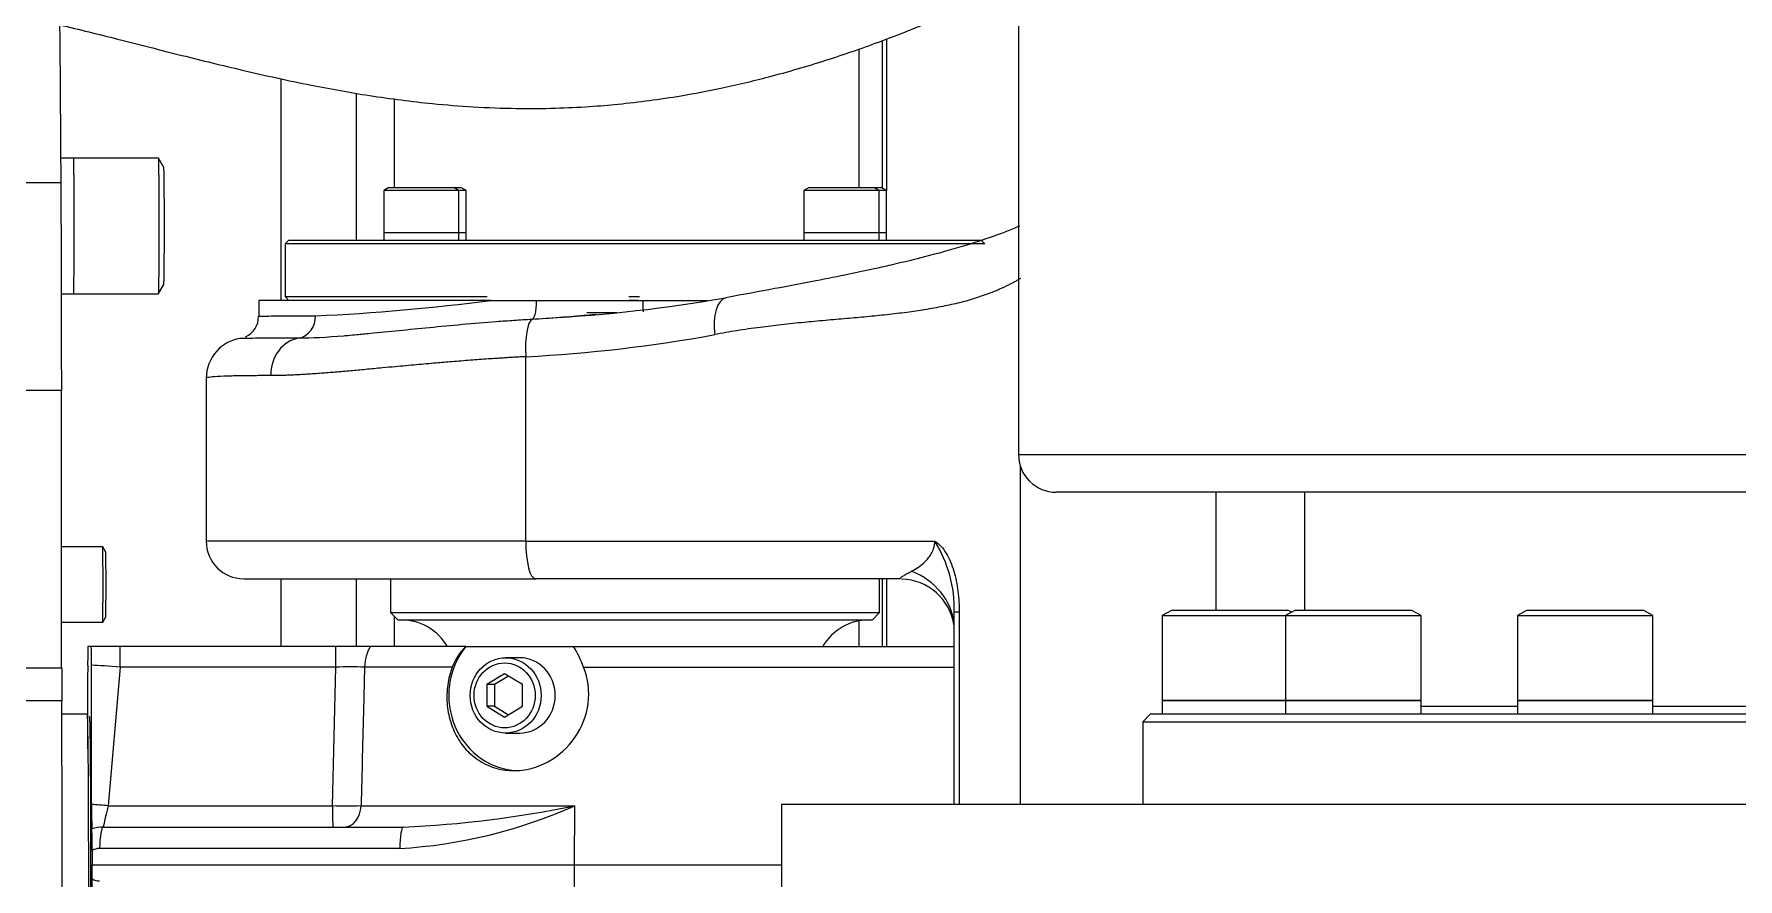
# Model space of a CAD drawing. Header units: millimetres. Extents: x 10462777 to 22643323, y 453826 to 1389191.
# Drawn here: x 11279727.8 to 11279957.9, y 583624.5 to 583738.6 of the extents above; entities that cross this region are included whole.
import ezdxf

# ---------------------------------------------------------------- set-up
doc = ezdxf.new("R2010")
doc.units = ezdxf.units.MM
doc.header["$LTSCALE"] = 200
doc.header["$MEASUREMENT"] = 0
doc.linetypes.add('CENTER2', pattern=[1.125, 0.75, -0.125, 0.125, -0.125])
doc.linetypes.add('PHANTOM', pattern=[2.5, 1.25, -0.25, 0.25, -0.25, 0.25, -0.25])
doc.layers.get('0').update_dxf_attribs({"linetype": 'CONTINUOUS'})
for name, color, linetype in [('$DDT_AUDIT_GENERATED_(1626)', 7, 'CONTINUOUS'), ('$DDT_AUDIT_GENERATED_(276)', 7, 'CONTINUOUS'), ('A290-7324-X328', 7, 'CONTINUOUS'), ('A290-7324-X343', 7, 'CONTINUOUS'), ('A290-7329-X301', 7, 'CONTINUOUS'), ('A290-7329-X315', 7, 'CONTINUOUS'), ('A290-7329-X381', 7, 'CONTINUOUS'), ('A290-7329-X401', 7, 'CONTINUOUS'), ('LIBRL_A6-BA-12X6', 7, 'CONTINUOUS'), ('LIBRL_A6-BA-6X16', 7, 'CONTINUOUS'), ('LIBRL_A6-BA-6X20', 7, 'CONTINUOUS'), ('LIBRL_A97L-0001-', 7, 'CONTINUOUS')]:
    doc.layers.add(name, color=color, linetype=linetype)
doc.layers.add('LAYOUT', color=8, linetype='CONTINUOUS', lineweight=25)

# ---------------------------------------------------------------- blocks, each defined once
blk = doc.blocks.new('A$C7DA30AB0')
at = {"layer": '$DDT_AUDIT_GENERATED_(1626)', "color": 7, "linetype": 'Continuous', "ltscale": 25.4}
blk.add_open_spline([(3046.91, 3331.41, 0), (3049.55, 3330.78, 0), (3055.13, 3329.39, 0), (3063.3, 3327.3, 0), (3071.96, 3325.17, 0), (3080.34, 3323.31, 0), (3088.89, 3321.78, 0), (3096.19, 3320.83, 0), (3102.81, 3320.3, 0), (3108.35, 3320.09, 0), (3113.6, 3320.13, 0), (3118.18, 3320.35, 0), (3122.41, 3320.7, 0), (3126.53, 3321.18, 0), (3131.14, 3321.87, 0), (3136.51, 3322.89, 0), (3143.02, 3324.43, 0), (3150.13, 3326.5, 0), (3157.76, 3329.13, 0), (3164.03, 3331.63, 0), (3167.89, 3333.31, 0), (3169.07, 3333.84, 0)], degree=3, knots=[0.7393422, 0.7393422, 0.7393422, 0.7393422, 0.7528602, 0.768359, 0.7832479, 0.8003746, 0.8148028, 0.8301494, 0.8399537, 0.8502591, 0.8595282, 0.8675173, 0.8741833, 0.8814312, 0.8888278, 0.8979849, 0.9090039, 0.9220299, 0.9340342, 0.9476028, 0.9536087, 0.9536087, 0.9536087, 0.9536087], dxfattribs=at)
at = {"layer": '$DDT_AUDIT_GENERATED_(276)', "color": 7, "linetype": 'Continuous', "ltscale": 25.4}
for p, q in [((3214.96, 3268.3, 0), (3214.96, 3252.35, 0)), ((3243.71, 3239.35, 0), (3230.7, 3239.35, 0)), ((3285.88, 3239.35, 0), (3262, 3239.35, 0)), ((3194.14, 3238.33, 0), (3193.12, 3237.31, 0)), ((3193.12, 3237.31, 0), (3461.1, 3237.31, 0)), ((3193.12, 3237.31, 0), (3193.12, 3226.14, 0)), ((3195.76, 3238.33, 0), (3194.14, 3238.33, 0)), ((3460.93, 3238.33, 0), (3196.97, 3238.33, 0))]:
    blk.add_line(p, q, dxfattribs=at)
at = {"layer": 'A290-7324-X328', "color": 7, "linetype": 'Continuous', "ltscale": 25.4}
for p, q in [((3100.08, 3309.45, 0), (3101.07, 3309.45, 0)), ((3101.78, 3309.04, 0), (3100.79, 3309.04, 0)), ((3101.78, 3309.04, 0), (3101.07, 3309.45, 0)), ((3101.78, 3303.35, 0), (3101.78, 3309.04, 0)), ((3156.83, 3309.45, 0), (3157.82, 3309.45, 0)), ((3158.52, 3309.04, 0), (3157.53, 3309.04, 0)), ((3158.52, 3309.04, 0), (3157.82, 3309.45, 0)), ((3158.52, 3303.35, 0), (3158.52, 3309.04, 0)), ((3101.78, 3303.35, 0), (3100.79, 3303.35, 0)), ((3101.78, 3303.35, 0), (3100.79, 3303.35, 0)), ((3101.78, 3302.34, 0), (3101.78, 3303.35, 0)), ((3158.52, 3303.35, 0), (3157.53, 3303.35, 0)), ((3158.52, 3303.35, 0), (3157.53, 3303.35, 0)), ((3158.52, 3302.34, 0), (3158.52, 3303.35, 0))]:
    blk.add_line(p, q, dxfattribs=at)
at = {"layer": 'A290-7324-X343', "color": 7, "linetype": 'Continuous', "ltscale": 25.4}
for p, q in [((3147.37, 3303.35, 0), (3147.37, 3302.34, 0)), ((3157.53, 3303.35, 0), (3147.37, 3303.35, 0)), ((3157.53, 3302.34, 0), (3157.53, 3303.35, 0))]:
    blk.add_line(p, q, dxfattribs=at)
at = {"layer": 'A290-7329-X301', "color": 7, "linetype": 'Continuous', "ltscale": 25.4}
for p, q in [((3157.96, 3329.29, 0), (3157.96, 3309.37, 0)), ((3158.52, 3329.51, 0), (3158.52, 3309.05, 0)), ((3154.81, 3309.45, 0), (3154.81, 3328.18, 0)), ((3076.79, 3294.21, 0), (3076.79, 3324.16, 0)), ((3086.95, 3302.34, 0), (3086.95, 3322.19, 0)), ((3092.03, 3321.45, 0), (3092.03, 3309.45, 0)), ((3076.79, 3247.47, 0), (3076.79, 3256.62, 0)), ((3086.95, 3247.47, 0), (3086.95, 3256.62, 0)), ((3157.96, 3256.62, 0), (3157.96, 3247.47, 0)), ((3158.52, 3256.62, 0), (3158.52, 3247.47, 0)), ((3092.03, 3251.57, 0), (3092.03, 3247.47, 0)), ((3154.81, 3247.47, 0), (3154.81, 3250.92, 0))]:
    blk.add_line(p, q, dxfattribs=at)
at = {"layer": 'A290-7329-X315', "color": 7, "linetype": 'Continuous', "ltscale": 25.4}
for p, q in [((3176.36, 3353.65, 0), (3176.36, 3273.37, 0)), ((3073.77, 3294.21, 0), (3073.77, 3292.07, 0)), ((3105.11, 3294.21, 0), (3073.77, 3294.21, 0)), ((3105.11, 3294.21, 0), (3111.22, 3294.21, 0)), ((3111.22, 3294.21, 0), (3125.63, 3294.21, 0)), ((3125.63, 3294.21, 0), (3134.36, 3294.21, 0)), ((3109.81, 3261.7, 0), (3109.81, 3286.61, 0)), ((3066.66, 3283.7, 0), (3066.66, 3261.7, 0)), ((3176.36, 3273.38, 0), (3508.87, 3273.38, 0)), ((3176.63, 3226.14, 0), (3176.63, 3271.96, 0)), ((3503.81, 3268.3, 0), (3181.44, 3268.3, 0)), ((3203.02, 3252.35, 0), (3203.02, 3268.3, 0)), ((3109.81, 3261.7, 0), (3066.66, 3261.7, 0)), ((3109.81, 3261.7, 0), (3165.05, 3261.7, 0)), ((3071.74, 3256.62, 0), (3111.11, 3256.62, 0)), ((3160.42, 3256.62, 0), (3111.11, 3256.62, 0)), ((3168.35, 3252.09, 0), (3167.68, 3252.09, 0)), ((3167.68, 3226.14, 0), (3167.68, 3252.09, 0)), ((3168.35, 3252.09, 0), (3168.35, 3226.14, 0))]:
    blk.add_line(p, q, dxfattribs=at)
for centre, radius, start, end in [((3102.15, 3491.32, 0), 199.78, 272.9887, 279.9969), ((3067.65, 3582.75, 0), 290.96, 272.7118, 277.3973), ((3070.87, 3291.93, 0), 2.85, 292.4788, 2.7471), ((3078.5, 3291.94, 0), 2.92, 282.8589, 3.4602), ((3072.09, 3283.71, 0), 5.42, 96.7653, 180.0586), ((3099.55, 3485.66, 0), 199.32, 272.9525, 280.3488), ((3181.44, 3273.39, 0), 5.09, 180.0564, 270.0708), ((3071.74, 3261.7, 0), 5.08, 180, 270), ((3150.43, 3252.53, 0), 17.25, 358.5462, 32.1128), ((3160.33, 3249.16, 0), 7.43, 8.6201, 88.1811)]:
    blk.add_arc(centre, radius, start, end, dxfattribs=at)
for centre, major_axis, ratio, start_param, end_param in [((3137.81, 3289.58, 0), (0.92, -5), 0.477189, 3.164369, 4.624262), ((3111.11, 3286.61, 0), (-0.3, 5.07), 0.254493, 0.110131, 1.555841), ((3079.69, 3284.05, 0), (0, 5.08), 0.849507, 0.125328, 1.570796), ((3111.11, 3261.7, 0), (0, -5.08), 0.254904, 4.712389, 6.283185), ((3157.59, 3249.53, 0), (-10.15, -0.33), 0.879035, 3.226909, 4.243147)]:
    blk.add_ellipse(centre, major_axis=major_axis, ratio=ratio, start_param=start_param, end_param=end_param, dxfattribs=at)
for points, knots in [([(3176.47, 3304.22, 0), (3175.91, 3303.98, 0), (3173.69, 3303.06, 0), (3169.4, 3301.63, 0), (3164.19, 3300.18, 0), (3160.08, 3299.18, 0), (3156.64, 3298.41, 0), (3153.15, 3297.66, 0), (3148.7, 3296.78, 0), (3143.04, 3295.71, 0), (3139.26, 3295.02, 0), (3136.83, 3294.57, 0)], [0.1313675, 0.1313675, 0.1313675, 0.1313675, 0.1844084, 0.3377351, 0.4598643, 0.5510933, 0.6061189, 0.6752903, 0.764166, 0.8724232, 1, 1, 1, 1]), ([(3176.63, 3297.17, 0), (3176.5, 3297.09, 0), (3176.23, 3296.94, 0), (3175.82, 3296.71, 0), (3175.41, 3296.49, 0), (3174.98, 3296.27, 0), (3174.55, 3296.06, 0), (3174.11, 3295.85, 0), (3173.66, 3295.65, 0), (3173.2, 3295.46, 0), (3172.22, 3295.07, 0), (3170.65, 3294.51, 0), (3168.45, 3293.89, 0), (3166.12, 3293.37, 0), (3163.74, 3292.94, 0), (3161.21, 3292.57, 0), (3158.61, 3292.26, 0), (3155.88, 3291.99, 0), (3153.13, 3291.75, 0), (3150.75, 3291.54, 0), (3148.83, 3291.37, 0), (3146.84, 3291.18, 0), (3144.42, 3290.93, 0), (3141.89, 3290.63, 0), (3139.89, 3290.35, 0), (3138.34, 3290.12, 0), (3136.83, 3289.86, 0), (3135.84, 3289.68, 0), (3135.35, 3289.58, 0)], [0, 0, 0, 0, 0.013625, 0.02734, 0.041145, 0.055041, 0.069031, 0.083114, 0.097292, 0.111566, 0.125936, 0.18757, 0.251627, 0.312598, 0.377335, 0.436936, 0.503001, 0.565737, 0.628352, 0.690801, 0.723755, 0.753051, 0.818739, 0.876877, 0.909298, 0.940621, 0.970853, 1, 1, 1, 1]), ([(3111.22, 3294.21, 0), (3111.23, 3293.89, 0), (3111.22, 3293.57, 0), (3111.17, 3292.98, 0), (3111.13, 3292.71, 0), (3111.03, 3292.25, 0), (3110.97, 3292.06, 0), (3110.83, 3291.78, 0), (3110.75, 3291.68, 0), (3110.67, 3291.64, 0)], [0, 0, 0, 0, 0.25, 0.25, 0.5, 0.5, 0.75, 0.75, 1, 1, 1, 1]), ([(3119.3, 3292.29, 0), (3118.91, 3292.26, 0), (3118.52, 3292.22, 0), (3116.88, 3292.09, 0), (3115.63, 3291.98, 0), (3113.14, 3291.79, 0), (3111.9, 3291.71, 0), (3110.67, 3291.64, 0)], [0.4221385, 0.4221385, 0.4221385, 0.4221385, 0.5, 0.5, 0.75, 0.75, 1, 1, 1, 1]), ([(3125.63, 3294.21, 0), (3125.63, 3293.91, 0), (3125.63, 3293.64, 0), (3125.64, 3293.18, 0), (3125.64, 3292.99, 0), (3125.65, 3292.77, 0), (3125.66, 3292.71, 0), (3125.66, 3292.67, 0)], [0, 0, 0, 0, 0.25, 0.25, 0.5, 0.5, 0.6576505, 0.6576505, 0.6576505, 0.6576505]), ([(3073.77, 3292.07, 0), (3073.77, 3292.07, 0), (3073.83, 3292.08, 0), (3074.25, 3292.09, 0), (3075.04, 3292.1, 0), (3077.56, 3292.11, 0), (3079.27, 3292.12, 0), (3081.42, 3292.12, 0)], [0.7085548, 0.7085548, 0.7085548, 0.7085548, 0.75, 0.75, 0.875, 0.875, 1, 1, 1, 1]), ([(3110.67, 3291.64, 0), (3110.26, 3291.62, 0), (3109.86, 3291.59, 0), (3109.05, 3291.54, 0), (3108.65, 3291.51, 0), (3107.45, 3291.43, 0), (3106.65, 3291.38, 0), (3104.3, 3291.2, 0), (3102.75, 3291.07, 0), (3098.21, 3290.66, 0), (3095.36, 3290.37, 0), (3091.36, 3289.97, 0), (3090.08, 3289.84, 0), (3088.21, 3289.66, 0), (3087.6, 3289.6, 0), (3086.6, 3289.51, 0), (3086.2, 3289.47, 0), (3085.81, 3289.44, 0)], [0, 0, 0, 0, 0.03125, 0.03125, 0.0625, 0.0625, 0.125, 0.125, 0.25, 0.25, 0.5, 0.5, 0.625, 0.625, 0.6875, 0.6875, 0.729737, 0.729737, 0.729737, 0.729737]), ([(3079.15, 3289.09, 0), (3078.03, 3289.09, 0), (3077.02, 3289.09, 0), (3075.24, 3289.09, 0), (3074.45, 3289.09, 0), (3072.49, 3289.08, 0), (3071.68, 3289.08, 0), (3071.27, 3289.07, 0), (3071.22, 3289.06, 0), (3071.22, 3289.06, 0)], [0, 0, 0, 0, 0.0625, 0.0625, 0.125, 0.125, 0.25, 0.25, 0.2890807, 0.2890807, 0.2890807, 0.2890807]), ([(3085.81, 3289.44, 0), (3085.62, 3289.42, 0), (3085.43, 3289.41, 0), (3082.97, 3289.21, 0), (3080.94, 3289.09, 0), (3079.15, 3289.09, 0)], [0.729737, 0.729737, 0.729737, 0.729737, 0.75, 0.75, 1, 1, 1, 1]), ([(3109.81, 3286.61, 0), (3109.58, 3286.59, 0), (3109.11, 3286.57, 0), (3108.4, 3286.53, 0), (3107.68, 3286.49, 0), (3106.95, 3286.44, 0), (3106.22, 3286.39, 0), (3105.48, 3286.35, 0), (3104.18, 3286.26, 0), (3102.28, 3286.12, 0), (3099.94, 3285.93, 0), (3097.5, 3285.73, 0), (3094.95, 3285.5, 0), (3092.54, 3285.28, 0), (3090.25, 3285.07, 0), (3088.24, 3284.88, 0), (3086.11, 3284.68, 0), (3084.13, 3284.51, 0), (3082.49, 3284.38, 0), (3081.22, 3284.29, 0), (3080.25, 3284.23, 0), (3079.32, 3284.17, 0), (3078.45, 3284.13, 0), (3077.62, 3284.09, 0), (3076.83, 3284.07, 0), (3076.08, 3284.05, 0), (3075.61, 3284.05, 0), (3075.38, 3284.05, 0)], [0, 0, 0, 0, 0.016547, 0.033355, 0.050426, 0.067758, 0.085352, 0.103208, 0.121326, 0.179504, 0.242947, 0.296639, 0.366027, 0.443004, 0.491204, 0.557983, 0.616578, 0.681764, 0.742642, 0.777167, 0.811017, 0.844192, 0.876695, 0.908525, 0.939685, 0.970177, 1, 1, 1, 1]), ([(3075.38, 3284.05, 0), (3075, 3284.05, 0), (3074.23, 3284.05, 0), (3073.16, 3284.04, 0), (3072.15, 3284.03, 0), (3071.21, 3284.02, 0), (3070.33, 3284, 0), (3069.07, 3283.97, 0), (3067.68, 3283.9, 0), (3066.82, 3283.8, 0), (3066.66, 3283.73, 0), (3066.66, 3283.7, 0)], [0, 0, 0, 0, 0.0200211, 0.0403732, 0.0610563, 0.0820705, 0.1034158, 0.1250923, 0.1855273, 0.2501289, 0.2920761, 0.2920761, 0.2920761, 0.2920761]), ([(3161.92, 3257.64, 0), (3162.23, 3257.81, 0), (3162.54, 3257.99, 0), (3163.15, 3258.41, 0), (3163.44, 3258.65, 0), (3163.88, 3259.07, 0), (3164.02, 3259.23, 0), (3164.29, 3259.57, 0), (3164.43, 3259.76, 0), (3164.68, 3260.18, 0), (3164.79, 3260.42, 0), (3164.93, 3260.85, 0), (3164.97, 3261, 0), (3165.03, 3261.34, 0), (3165.05, 3261.52, 0), (3165.05, 3261.7, 0)], [0, 0, 0, 0, 0.25, 0.25, 0.5, 0.5, 0.625, 0.625, 0.75, 0.75, 0.875, 0.875, 0.9375, 0.9375, 1, 1, 1, 1]), ([(3165.05, 3261.7, 0), (3165.12, 3261.66, 0), (3165.19, 3261.61, 0), (3165.34, 3261.51, 0), (3165.41, 3261.45, 0), (3165.62, 3261.28, 0), (3165.75, 3261.15, 0), (3166.14, 3260.73, 0), (3166.37, 3260.4, 0), (3166.8, 3259.7, 0), (3166.99, 3259.31, 0), (3167.33, 3258.51, 0), (3167.48, 3258.09, 0), (3167.74, 3257.23, 0), (3167.85, 3256.79, 0), (3168.04, 3255.87, 0), (3168.11, 3255.41, 0), (3168.3, 3254, 0), (3168.35, 3253.05, 0), (3168.35, 3252.09, 0)], [0, 0, 0, 0, 0.03125, 0.03125, 0.0625, 0.0625, 0.125, 0.125, 0.25, 0.25, 0.375, 0.375, 0.5, 0.5, 0.625, 0.625, 0.75, 0.75, 1, 1, 1, 1]), ([(3160.42, 3256.62, 0), (3160.38, 3256.62, 0), (3160.36, 3256.63, 0), (3160.37, 3256.68, 0), (3160.39, 3256.71, 0), (3160.5, 3256.81, 0), (3160.62, 3256.9, 0), (3160.92, 3257.09, 0), (3161.1, 3257.2, 0), (3161.49, 3257.42, 0), (3161.7, 3257.53, 0), (3161.92, 3257.64, 0)], [0, 0, 0, 0, 0.125, 0.125, 0.25, 0.25, 0.5, 0.5, 0.75, 0.75, 1, 1, 1, 1])]:
    blk.add_open_spline(points, degree=3, knots=knots, dxfattribs=at)
at = {"layer": 'A290-7329-X315', "color": 7, "linetype": 'CENTER2', "ltscale": 25.4}
blk.add_open_spline([(3125.69, 3292.72, 0), (3125.69, 3292.72, 0), (3125.69, 3292.72, 0), (3125.69, 3292.72, 0)], degree=3, dxfattribs=at)
at = {"layer": 'A290-7329-X381', "color": 7, "linetype": 'Continuous', "ltscale": 25.4}
for p, q in [((3077.84, 3302.34, 0), (3077.33, 3301.83, 0)), ((3077.33, 3301.83, 0), (3077.33, 3294.72, 0)), ((3171.82, 3301.83, 0), (3077.33, 3301.83, 0)), ((3077.84, 3302.34, 0), (3171.31, 3302.34, 0)), ((3171.82, 3301.83, 0), (3171.31, 3302.34, 0)), ((3077.33, 3294.72, 0), (3104.59, 3294.72, 0)), ((3077.33, 3294.72, 0), (3077.84, 3294.21, 0)), ((3123.75, 3294.72, 0), (3125.16, 3294.72, 0)), ((3118.07, 3292.59, 0), (3122.1, 3292.59, 0)), ((3124.93, 3294.21, 0), (3123.76, 3294.21, 0)), ((3091.55, 3256.62, 0), (3091.55, 3252.05, 0)), ((3157.59, 3252.05, 0), (3157.59, 3256.62, 0)), ((3091.55, 3252.05, 0), (3157.59, 3252.05, 0)), ((3091.55, 3252.05, 0), (3092.57, 3251.03, 0)), ((3156.58, 3251.03, 0), (3092.57, 3251.03, 0)), ((3156.58, 3251.03, 0), (3157.59, 3252.05, 0))]:
    blk.add_line(p, q, dxfattribs=at)
for centre, start, end in [((3093.08, 3243.92, 0), 30, 90), ((3156.07, 3243.92, 0), 90, 150)]:
    blk.add_arc(centre, 7.11, start, end, dxfattribs=at)
at = {"layer": 'A290-7329-X401', "color": 7, "linetype": 'Continuous', "ltscale": 25.4}
for p, q in [((3461.1, 3226.14, 0), (3144.35, 3226.14, 0)), ((3144.35, 3226.14, 0), (3144.35, 3203.17, 0))]:
    blk.add_line(p, q, dxfattribs=at)
at = {"layer": 'LAYOUT', "color": 6, "linetype": 'PHANTOM'}
for centre, radius in [((3030.45, 3025.99, 0), 2693.02), ((3025.99, 3025.99, 0), 589.24)]:
    blk.add_circle(centre, radius, dxfattribs=at)
at = {"layer": 'LIBRL_A6-BA-12X6', "color": 7, "linetype": 'Continuous', "ltscale": 25.4}
for p, q in [((3196.99, 3252.35, 0), (3195.76, 3251.64, 0)), ((3195.76, 3251.64, 0), (3212.41, 3251.64, 0)), ((3195.76, 3251.64, 0), (3195.76, 3240.16, 0)), ((3212.81, 3252.35, 0), (3196.99, 3252.35, 0)), ((3213.64, 3252.35, 0), (3212.41, 3251.64, 0)), ((3212.41, 3251.64, 0), (3230.7, 3251.64, 0)), ((3212.41, 3251.64, 0), (3212.41, 3240.16, 0)), ((3213.23, 3252.11, 0), (3212.81, 3252.35, 0)), ((3229.47, 3252.35, 0), (3213.64, 3252.35, 0)), ((3230.7, 3251.64, 0), (3229.47, 3252.35, 0)), ((3230.7, 3240.16, 0), (3230.7, 3251.64, 0)), ((3244.94, 3252.35, 0), (3243.71, 3251.64, 0)), ((3243.71, 3251.64, 0), (3262, 3251.64, 0)), ((3243.71, 3251.64, 0), (3243.71, 3240.16, 0)), ((3260.77, 3252.35, 0), (3244.94, 3252.35, 0)), ((3262, 3251.64, 0), (3260.77, 3252.35, 0)), ((3262, 3240.16, 0), (3262, 3251.64, 0)), ((3195.76, 3240.16, 0), (3212.41, 3240.16, 0)), ((3212.41, 3240.16, 0), (3230.7, 3240.16, 0)), ((3243.71, 3240.16, 0), (3262, 3240.16, 0))]:
    blk.add_line(p, q, dxfattribs=at)
at = {"layer": 'LIBRL_A6-BA-6X16', "color": 7, "linetype": 'Continuous', "ltscale": 25.4}
for p, q in [((3048.76, 3313.4, 0), (3047.05, 3313.4, 0)), ((3060.24, 3313.4, 0), (3048.76, 3313.4, 0)), ((3060.95, 3312.17, 0), (3060.24, 3313.4, 0)), ((3011.51, 3310.12, 0), (3047.07, 3310.12, 0)), ((3047.14, 3295.11, 0), (3048.76, 3295.11, 0)), ((3048.76, 3295.11, 0), (3060.24, 3295.11, 0)), ((3060.24, 3295.12, 0), (3060.95, 3296.35, 0)), ((3047.15, 3282.03, 0), (3011.59, 3282.03, 0)), ((3047.15, 3244.58, 0), (3047.15, 3282.03, 0)), ((3052.69, 3260.93, 0), (3047.15, 3260.93, 0)), ((3053.1, 3260.22, 0), (3052.69, 3260.93, 0)), ((3052.69, 3250.77, 0), (3053.1, 3251.47, 0)), ((3047.15, 3250.77, 0), (3052.69, 3250.77, 0)), ((3051.16, 3247.47, 0), (3050.68, 3247.47, 0)), ((3055.04, 3247.47, 0), (3051.16, 3247.47, 0)), ((3084.16, 3247.47, 0), (3055.04, 3247.47, 0)), ((3088.81, 3247.47, 0), (3084.16, 3247.47, 0)), ((3101.71, 3247.47, 0), (3088.81, 3247.47, 0)), ((3101.71, 3247.47, 0), (3101.72, 3247.47, 0)), ((3101.72, 3247.47, 0), (3116.27, 3247.47, 0)), ((3116.27, 3247.47, 0), (3167.68, 3247.47, 0)), ((3011.59, 3244.58, 0), (3047.15, 3244.58, 0)), ((3055.05, 3244.69, 0), (3053.42, 3225.98, 0)), ((3084.17, 3244.69, 0), (3055.05, 3244.69, 0)), ((3083.73, 3225.98, 0), (3084.17, 3244.69, 0)), ((3099.88, 3244.69, 0), (3088.05, 3244.69, 0)), ((3109, 3245.95, 0), (3107.1, 3245.95, 0)), ((3117.63, 3244.69, 0), (3167.68, 3244.69, 0)), ((3106.96, 3243.8, 0), (3104.57, 3242.34, 0)), ((3105.59, 3242.34, 0), (3104.57, 3242.34, 0)), ((3104.57, 3242.34, 0), (3104.57, 3239.4, 0)), ((3107.47, 3243.49, 0), (3105.59, 3242.34, 0)), ((3105.59, 3242.34, 0), (3105.59, 3239.4, 0)), ((3109.36, 3242.34, 0), (3106.96, 3243.8, 0)), ((3109.36, 3239.4, 0), (3109.36, 3242.34, 0)), ((3047.16, 3240.15, 0), (3011.6, 3240.15, 0)), ((3104.57, 3239.4, 0), (3106.96, 3237.94, 0)), ((3105.59, 3239.4, 0), (3104.57, 3239.4, 0)), ((3105.59, 3239.4, 0), (3107.47, 3238.25, 0)), ((3106.96, 3237.94, 0), (3109.36, 3239.4, 0)), ((3050.61, 3238.33, 0), (3047.17, 3238.33, 0)), ((3107.1, 3235.79, 0), (3109, 3235.79, 0)), ((3053.42, 3225.98, 0), (3083.73, 3225.98, 0)), ((3087.58, 3225.98, 0), (3116.45, 3225.98, 0)), ((3116.38, 3218.01, 0), (3116.45, 3225.98, 0)), ((3051.24, 3222.85, 0), (3051.23, 3222.85, 0)), ((3052.77, 3223.09, 0), (3052.78, 3223.09, 0)), ((3052.78, 3223.09, 0), (3093.29, 3223.09, 0)), ((3051.26, 3219.93, 0), (3051.26, 3218.01, 0)), ((3092.79, 3220.2, 0), (3052.28, 3220.2, 0)), ((3051.26, 3218.01, 0), (3116.38, 3218.01, 0)), ((3051.26, 3216.09, 0), (3051.26, 3218.01, 0)), ((3116.38, 3218.01, 0), (3144.35, 3218.01, 0)), ((3116.45, 3210.04, 0), (3116.38, 3218.01, 0))]:
    blk.add_line(p, q, dxfattribs=at)
for centre, radius, start, end in [((3107.16, 3241.89, 0), 7.8, 134.2487, 158.9281), ((3100.44, 3238.03, 0), 18.43, 21.1808, 30.8142), ((3086.11, 3175.74, 0), 68.98, 88.3896, 91.6104), ((3138.04, 3225.37, 0), 86.85, 179.4874, 181.6616), ((3085.65, 3341.7, 0), 115.73, 269.0472, 270.9528), ((3088.88, 3287.53, 0), 67.44, 273.3196, 294.124), ((3086.88, 3368.75, 0), 145.8, 272.5193, 281.7002), ((3052.77, 3218.01, 0), 5.08, 90, 107.6879), ((2968.28, 3220.62, 0), 82.98, 359.5258, 1.5419), ((2972.47, 3215.36, 0), 78.8, 358.4046, 0.5277)]:
    blk.add_arc(centre, radius, start, end, dxfattribs=at)
for centre, major_axis, ratio, start_param, end_param in [((3045.79, 3218.01, 0), (0, 166.62), 0.009264, 5.298075, 5.6975), ((3048.76, 3304.26, 0), (0, -9.14), 0.009264, 0, 3.141593), ((3048.76, 3304.26, 0), (0, -9.14), 0.009264, 0, 3.141593), ((3060.24, 3304.26, 0), (0, -9.14), 0.009264, 0, 3.141593), ((3060.95, 3304.26, 0), (0, 7.91), 0.009264, 3.157639, 6.267139), ((3046.68, 3282.03, 0), (0, -50.8), 0.009264, 1.570796, 2.156482), ((3052.69, 3255.85, 0), (0, 5.08), 0.009264, 3.141593, 6.283185), ((3053.1, 3255.85, 0), (0, -4.38), 0.009264, 0.016047, 3.125546), ((3050.69, 3244.43, 0), (0, 3.31), 0.009264, 0.399806, 1.416487), ((3051.14, 3244.43, 0), (0, 3.31), 0.009264, 4.866699, 5.883379), ((3055, 3244.43, 0), (0, 5.08), 0.009264, 4.764749, 5.35589), ((3084.12, 3244.43, 0), (0, 5.08), 0.009264, 4.764749, 5.35589), ((3091.88, 3244.43, 0), (0, 5.08), 0.754935, 0.927295, 1.518436), ((3109, 3240.87, 0), (0, 10.16), 0.942821, 0.863212, 3.141593), ((3047.25, 3244.58, 0), (0, -10.16), 0.009264, 4.712389, 5.163416), ((3050.67, 3200.37, 0), (0.03, 58.29), 0.000808, 0.700378, 0.962769), ((3051.17, 3200.37, 0), (-0.03, 58.29), 0.000808, 5.170477, 5.582808), ((3055, 3244.43, 0), (5.06, -0.44), 0.052941, 1.566116, 2.431974), ((3109, 3240.87, 0), (0, 5.08), 0.942821, 3.141593, 6.283185), ((3046.74, 3218.01, 0), (0, -50.8), 0.009264, 1.11977, 2.021823), ((3050.61, 3218.01, 0), (0, 20.32), 0.009264, 3.141593, 6.283185), ((3050.92, 3218.01, 0), (0, 20.02), 0.009264, 3.141593, 6.273921), ((3053.37, 3225.71, 0), (5.06, -0.44), 0.052941, 1.566116, 2.019643), ((3053.48, 3226.14, 0), (0.71, 3.05), 0.008786, 1.625206, 3.143642), ((3083.76, 3226.14, 0), (0, 3.05), 0.009264, 1.623156, 3.141593), ((3085.3, 3226.14, 0), (0, 3.05), 0.749436, 3.141593, 4.660029), ((3052.78, 3218.01, 0), (-5.02, 0.79), 0.999359, 4.868593, 5.177292), ((3052.78, 3220.04, 0), (0, -3.05), 0.164589, 3.141593, 4.660029), ((3093.29, 3220.04, 0), (0, -3.05), 0.164589, 3.141593, 4.660029), ((3052.28, 3218.17, 0), (-2.01, 0.3), 0.998337, 4.862731, 5.385553), ((3052.28, 3217.85, 0), (-2.01, -0.3), 0.998337, 0.897633, 1.420455)]:
    blk.add_ellipse(centre, major_axis=major_axis, ratio=ratio, start_param=start_param, end_param=end_param, dxfattribs=at)
for centre, major_axis in [((3107.1, 3240.87, 0), (0, 5.08)), ((3106.96, 3240.87, 0), (0, -4.38))]:
    blk.add_ellipse(centre, major_axis=major_axis, ratio=0.942821, dxfattribs=at)
for points, knots in [([(3088.05, 3244.69, 0), (3088, 3242.92, 0), (3087.96, 3241.14, 0), (3087.91, 3239.36, 0), (3087.8, 3234.9, 0), (3087.69, 3230.44, 0), (3087.58, 3225.98, 0)], [0, 0, 0, 0, 0.284798, 0.284798, 0.284798, 1, 1, 1, 1]), ([(3099.88, 3244.69, 0), (3099.59, 3243.91, 0), (3099.39, 3243.11, 0), (3099.16, 3241.47, 0), (3099.13, 3240.62, 0), (3099.25, 3238.98, 0), (3099.4, 3238.16, 0), (3099.87, 3236.61, 0), (3100.18, 3235.88, 0), (3100.98, 3234.5, 0), (3101.45, 3233.88, 0), (3102.52, 3232.78, 0), (3103.14, 3232.3, 0), (3105.1, 3231.13, 0), (3106.62, 3230.71, 0), (3109.77, 3230.71, 0), (3111.38, 3231.13, 0), (3114.24, 3232.68, 0), (3115.51, 3233.81, 0), (3117.41, 3236.55, 0), (3118.03, 3238.15, 0), (3118.45, 3241.44, 0), (3118.24, 3243.14, 0), (3117.63, 3244.69, 0)], [0, 0, 0, 0, 0.0625, 0.0625, 0.125, 0.125, 0.1875, 0.1875, 0.25, 0.25, 0.3125, 0.3125, 0.375, 0.375, 0.5, 0.5, 0.625, 0.625, 0.75, 0.75, 0.875, 0.875, 1, 1, 1, 1])]:
    blk.add_open_spline(points, degree=3, knots=knots, dxfattribs=at)
at = {"layer": 'LIBRL_A6-BA-6X20', "color": 7, "linetype": 'Continuous', "ltscale": 25.4}
for p, q in [((3091.33, 3309.45, 0), (3090.63, 3309.04, 0)), ((3100.79, 3309.04, 0), (3090.63, 3309.04, 0)), ((3090.63, 3309.04, 0), (3090.63, 3303.35, 0)), ((3091.33, 3309.45, 0), (3100.08, 3309.45, 0)), ((3100.79, 3309.04, 0), (3100.08, 3309.45, 0)), ((3100.79, 3303.35, 0), (3100.79, 3309.04, 0)), ((3148.08, 3309.45, 0), (3147.37, 3309.04, 0)), ((3157.53, 3309.04, 0), (3147.37, 3309.04, 0)), ((3147.37, 3309.04, 0), (3147.37, 3303.35, 0)), ((3148.08, 3309.45, 0), (3156.83, 3309.45, 0)), ((3157.53, 3309.04, 0), (3156.83, 3309.45, 0)), ((3157.53, 3303.35, 0), (3157.53, 3309.04, 0)), ((3100.79, 3303.35, 0), (3090.63, 3303.35, 0)), ((3157.53, 3303.35, 0), (3147.37, 3303.35, 0))]:
    blk.add_line(p, q, dxfattribs=at)
at = {"layer": 'LIBRL_A97L-0001-', "color": 7, "linetype": 'Continuous', "ltscale": 25.4}
for p, q in [((3090.63, 3303.35, 0), (3090.63, 3302.34, 0)), ((3100.79, 3303.35, 0), (3090.63, 3303.35, 0)), ((3100.79, 3302.34, 0), (3100.79, 3303.35, 0)), ((3212.41, 3240.16, 0), (3195.76, 3240.16, 0)), ((3195.76, 3240.16, 0), (3195.76, 3238.33, 0)), ((3230.7, 3240.16, 0), (3212.41, 3240.16, 0)), ((3212.41, 3240.16, 0), (3212.41, 3238.33, 0)), ((3230.7, 3238.33, 0), (3230.7, 3240.16, 0)), ((3262, 3240.16, 0), (3243.71, 3240.16, 0)), ((3243.71, 3240.16, 0), (3243.71, 3238.33, 0)), ((3262, 3238.33, 0), (3262, 3240.16, 0)), ((3196.97, 3238.33, 0), (3195.76, 3238.33, 0)), ((3215.65, 3238.33, 0), (3212.41, 3238.33, 0)), ((3249.7, 3238.33, 0), (3244.95, 3238.33, 0))]:
    blk.add_line(p, q, dxfattribs=at)

msp = doc.modelspace()

# ---------------------------------------------------------------- block references
at = {"ltscale": 10}
msp.add_blockref('A$C7DA30AB0', (11276684.40366, 580408.4363, 0), dxfattribs=at)

doc.saveas('drawing.dxf')
